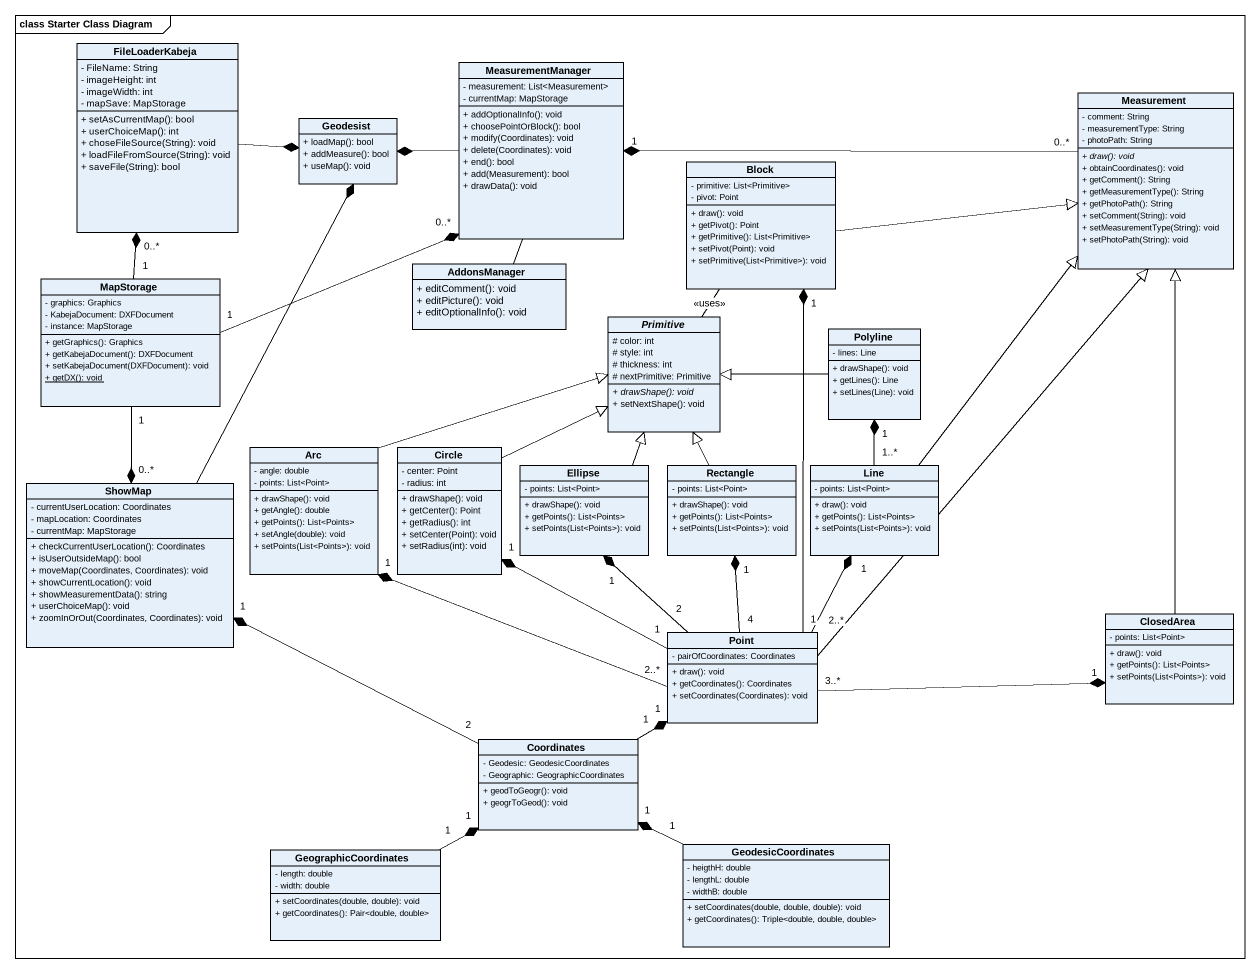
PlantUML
@startuml
mainframe class Starter Class Diagram
hide circle
hide empty members
skinparam classAttributeIconSize 0
class FileLoaderKabeja {
  - FileName: String
  - imageHeight: int
  - imageWidth: int
  - mapSave: MapStorage
  + setAsCurrentMap(): bool
  + userChoiceMap(): int
  + choseFileSource(String): void
  + loadFileFromSource(String): void
  + saveFile(String): bool
}
class MeasurementManager {
  - measurement: List<Measurement>
  - currentMap: MapStorage
  + addOptionalInfo(): void
  + choosePointOrBlock(): bool
  + modify(Coordinates): void
  + delete(Coordinates): void
  + end(): bool
  + add(Measurement): bool
  + drawData(): void
}
class Measurement {
  - comment: String
  - measurementType: String
  - photoPath: String
  {abstract} + draw(): void
  + obtainCoordinates(): void
  + getComment(): String
  + getMeasurementType(): String
  + getPhotoPath(): String
  + setComment(String): void
  + setMeasurementType(String): void
  + setPhotoPath(String): void
}
class Geodesist {
  + loadMap(): bool
  + addMeasure(): bool
  + useMap(): void
}
class Block {
  - primitive: List<Primitive>
  - pivot: Point
  + draw(): void
  + getPivot(): Point
  + getPrimitive(): List<Primitive>
  + setPivot(Point): void
  + setPrimitive(List<Primitive>): void
}
class AddonsManager {
  + editComment(): void
  + editPicture(): void
  + editOptionalInfo(): void
}
class MapStorage {
  - graphics: Graphics
  - KabejaDocument: DXFDocument
  - instance: MapStorage
  + getGraphics(): Graphics
  + getKabejaDocument(): DXFDocument
  + setKabejaDocument(DXFDocument): void
  {static} + getDX(): void
}
abstract class Primitive {
  # color: int
  # style: int
  # thickness: int
  # nextPrimitive: Primitive
  {abstract} + drawShape(): void
  + setNextShape(): void
}
class Polyline {
  - lines: Line
  + drawShape(): void
  + getLines(): Line
  + setLines(Line): void
}
class Arc {
  - angle: double
  - points: List<Point>
  + drawShape(): void
  + getAngle(): double
  + getPoints(): List<Points>
  + setAngle(double): void
  + setPoints(List<Points>): void
}
class "Circle" as Circle_ {
  - center: Point
  - radius: int
  + drawShape(): void
  + getCenter(): Point
  + getRadius(): int
  + setCenter(Point): void
  + setRadius(int): void
}
class Ellipse {
  - points: List<Point>
  + drawShape(): void
  + getPoints(): List<Points>
  + setPoints(List<Points>): void
}
class "Rectangle" as Rectangle_ {
  - points: List<Point>
  + drawShape(): void
  + getPoints(): List<Points>
  + setPoints(List<Points>): void
}
class Line {
  - points: List<Point>
  + draw(): void
  + getPoints(): List<Points>
  + setPoints(List<Points>): void
}
class ShowMap {
  - currentUserLocation: Coordinates
  - mapLocation: Coordinates
  - currentMap: MapStorage
  + checkCurrentUserLocation(): Coordinates
  + isUserOutsideMap(): bool
  + moveMap(Coordinates, Coordinates): void
  + showCurrentLocation(): void
  + showMeasurementData(): string
  + userChoiceMap(): void
  + zoomInOrOut(Coordinates, Coordinates): void
}
class Point {
  - pairOfCoordinates: Coordinates
  + draw(): void
  + getCoordinates(): Coordinates
  + setCoordinates(Coordinates): void
}
class ClosedArea {
  - points: List<Point>
  + draw(): void
  + getPoints(): List<Points>
  + setPoints(List<Points>): void
}
class Coordinates {
  - Geodesic: GeodesicCoordinates
  - Geographic: GeographicCoordinates
  + geodToGeogr(): void
  + geogrToGeod(): void
}
class GeographicCoordinates {
  - length: double
  - width: double
  + setCoordinates(double, double): void
  + getCoordinates(): Pair<double, double>
}
class GeodesicCoordinates {
  - heigthH: double
  - lengthL: double
  - widthB: double
  + setCoordinates(double, double, double): void
  + getCoordinates(): Triple<double, double, double>
}
FileLoaderKabeja -right-* Geodesist
MeasurementManager -left-* Geodesist
Measurement "0..*" -left-* "1" MeasurementManager
Block -right-|> Measurement
Block -- Primitive : <<uses>>
AddonsManager -up- MeasurementManager
MapStorage "1" -up-* "0..*" FileLoaderKabeja
MapStorage "1" -right-* "0..*" MeasurementManager
MapStorage "1" --* "0..*" ShowMap
Polyline -left-|> Primitive
Arc -right-|> Primitive
Circle_ -up-|> Primitive
Ellipse -up-|> Primitive
Rectangle_ -up-|> Primitive
Line -up-|> Measurement
Line "1..*" -up-* "1" Polyline
ShowMap -up-* Geodesist
Point -up-|> Measurement
Point "1" -up-* "1" Block
Point "2..*" -left-* "1" Arc
Point "1" -left-* "1" Circle_
Point "2" -up-* "1" Ellipse
Point "4" -up-* "1" Rectangle_
Point "2..*" -up-* "1" Line
Point "3..*" -right-* "1" ClosedArea
ClosedArea -up-|> Measurement
Coordinates "2" -left-* "1" ShowMap
Coordinates "1" -right-* "1" Point
GeographicCoordinates "1" -right-* "1" Coordinates
GeodesicCoordinates "1" -left-* "1" Coordinates
@enduml
